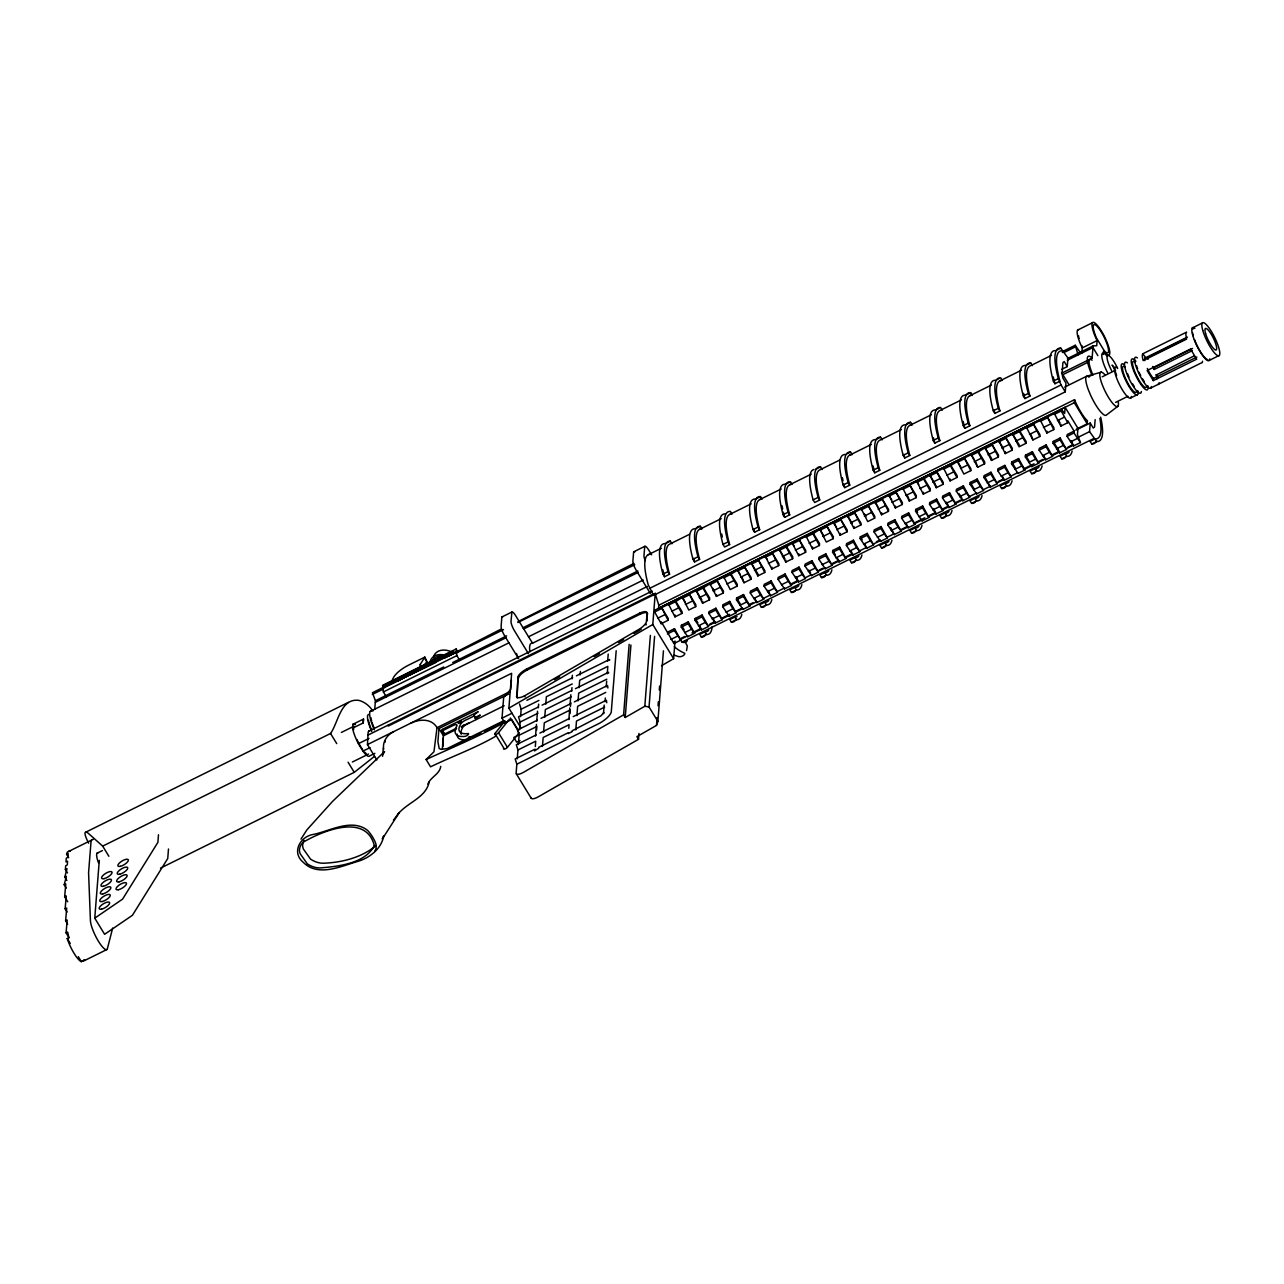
<?xml version="1.0" encoding="UTF-8"?>
<svg xmlns="http://www.w3.org/2000/svg" width="1284" height="1284" viewBox="0 0 1284 1284"><rect width="100%" height="100%" fill="white"/><g stroke="black" fill="none" stroke-linecap="round" stroke-linejoin="round"><path stroke-width="1.5" d="M66.27 888.127L64.2 884.724L66.383 876.346L64.794 877.132L66.864 880.535M64.794 877.132L66.993 868.754L65.388 869.541L67.474 872.927M65.388 869.541L65.693 865.737L67.282 864.951L67.587 861.163L65.998 861.933L66.286 858.145L67.875 857.359L68.18 853.555L66.591 854.341L68.662 857.744M168.493 848.997L167.739 858.514L132.429 915.283L104.614 934.303L94.759 918.156L99.301 860.36M158.494 834.76L157.884 842.368L122.574 899.137L94.759 918.156M352.618 728.188L352.923 724.288L363.516 719.056L363.212 722.94L352.618 728.188A17.992 4.141 63.7 0 0 358.397 743.677L362.939 751.124A17.992 4.141 63.7 0 0 369.567 755.971L374.864 753.355M376.838 759.951L367.465 744.576L368.091 732.987A21.876 5.04 63.7 0 1 369.888 730.773M374.751 709.41L375.426 700.727L372.44 692.718L383.643 687.181M386.356 696.811L383.37 691.932L382.632 685.335L456.125 648.998L458.131 652.288M435.886 662.416L384.269 687.101L384.446 684.918L453.316 650.876L453.541 653.684L444.713 658.05M384.67 687.742L384.446 684.918M385.168 687.293L385.248 686.378M397.992 680.969L410.864 673.715L410.8 674.63M419.916 668.466L420.221 664.502L424.843 657.103L408.392 665.24A17.43 6.115 -31.4 0 0 393.113 678.257L391.058 682.911M423.608 668.306L436.48 661.051L436.416 661.966M424.041 665.545L426.85 661.693L424.843 657.103M410.591 723.373C419.033 718.896 431.729 718.205 437.009 727.675L433.96 751.782L426.095 759.518L430.557 766.821C452.112 756.372 475.032 748.267 495.945 736.117M508.689 694.034L438.951 728.526L437.908 741.687L439.208 748.54L441.086 749.391L447.153 748.54L503.826 720.725M456.542 728.269A4.446 1.557 -31.4 0 0 455.355 728.766L444.216 734.271L442.161 730.901L442.274 729.424L478.194 711.673L474.005 715.076L475.979 719.457L474.005 715.076M449.223 655.626L500.535 629.385M442.354 748.973L443.397 735.812L438.951 728.526M444.216 734.271L444.344 732.795M453.541 653.684L453.316 650.876M459.849 660.474L456.863 655.594L456.125 648.998M517.612 729.248L511.69 719.522L504.901 722.876L502.028 718.157L503.649 697.469L510.679 689.46L511.417 680.006M501.996 616.93L511.883 612.051L511 621.488A7.672 1.766 63.7 0 0 514.499 630.829L528.43 653.668M504.901 722.876L505.061 720.95L494.934 733.549L503.826 748.139A2.424 0.851 -31.4 0 0 504.5 749.134A2.424 0.851 -31.4 0 0 507.421 747.336L519.282 732.586M520.774 727.643L508.897 708.158L511.642 673.298L367.465 744.576M517.259 697.982A9.261 3.242 -31.4 0 1 517.051 697.1L517.95 677.149A9.486 3.322 -31.4 0 1 526.536 669.092L639.913 613.046A8.956 3.146 -31.4 0 1 647.056 613.11L647.12 620.83M517.051 697.1L517.95 677.149M535.043 749.15L515.189 758.972L516.842 764.205L516.136 773.128A7.206 2.52 -31.4 0 0 523.262 772.454L623.607 714.851L629.144 644.327M517.259 758.86L517.95 749.968L516.312 744.752L536.166 734.929M518.383 744.559L519.121 735.25L517.468 730.018L537.322 720.196M519.555 729.761L520.148 722.041L518.511 716.809L538.365 706.986M520.582 716.616L521.16 709.201L519.522 703.985M535.54 736.085L536.455 724.417M536.712 721.351L537.498 711.208M535.316 746.518L535.733 741.189L517.95 749.968M536.6 730.179L536.889 726.455L519.121 735.25M538.349 707.837L538.654 704.13M542.458 746.405L543.148 737.514L569.069 724.706L568.78 728.269M543.581 732.105L544.304 722.78L570.224 709.972L569.936 713.695M544.737 717.307L545.347 709.571L571.268 696.763M545.78 704.162L546.358 696.747L572.279 683.939M568.876 719.602L569.791 707.949M570.032 704.868L570.834 694.74M572.086 678.835L572.375 675.24M570.497 706.425L570.802 702.557M571.685 691.354L571.974 687.646M575.778 729.938L576.484 721.046L604.62 707.131M576.917 715.621L577.639 706.312L605.775 692.397M578.073 700.823L578.683 693.103L606.818 679.188M579.1 687.694L579.694 680.263L607.83 666.364L607.252 673.779M580.111 674.951L580.384 671.436M604.186 705.093L603.464 713.631L603.881 712.492L600.976 715.814L572.086 730.837M607.637 661.244L608.215 654.07M605.053 701.706L605.342 697.982M606.208 686.908L606.674 681.114M616.192 650.731L611.248 712.219A15.199 5.329 -31.4 0 1 599.403 723.325L516.842 764.205M531.046 797.573A7.206 2.52 -31.4 0 0 538.173 796.899L638.517 739.295L636.896 736.647L656.493 725.412L657.873 721.464L649.046 706.97L644.809 706.264L625.212 717.499L630.926 645.017M647.056 613.11L646.398 621.552A10.481 3.675 -31.4 0 1 638.63 629.529L524.434 695.912A9.261 3.242 -31.4 0 1 516.457 696.137M638.517 739.295L638.983 733.421M644.809 706.264L650.378 635.403M661.501 665.722L673.635 658.676L652.786 624.505L655.257 593.064M654.663 611.986L654.808 610.157L1065.11 407.301L1077.95 428.342L1077.453 434.554L1080.454 442.563L1073.552 445.965L1067.052 436.367L1067.197 434.538L1074.098 431.119L1067.855 420.879L1067.71 422.709L1060.809 426.127L1054.357 413.496L1047.311 416.979L1053.747 429.61L1046.845 433.029L1040.409 420.398L1033.347 423.881L1039.799 436.512L1032.898 439.931L1026.446 427.299L1019.48 431.617L1025.996 443.333L1019.079 446.752L1012.643 434.12L1005.741 437.539L1012.177 450.17L1005.276 453.573L998.84 440.942L991.938 444.36L998.374 456.992L991.473 460.41L985.021 447.779L978.055 452.096L984.571 463.813L977.67 467.232L971.218 454.6L964.316 458.019L970.768 470.65L963.851 474.053L957.415 461.421L950.433 465.755L956.949 477.471L950.048 480.89L943.612 468.259L936.694 471.661L943.146 484.293L936.245 487.711L929.793 475.08L923.661 478.996L930.178 490.713L923.276 494.115L916.824 481.484L909.778 484.983L916.23 497.614L909.313 501.017L902.877 488.385L895.831 491.868L902.267 504.5L895.365 507.918L888.913 495.287L882.012 498.706L888.464 511.337L881.562 514.74L875.11 502.108L868.209 505.527L874.645 518.158L867.743 521.577L861.307 508.946L854.406 512.348L860.842 524.979L853.94 528.398L847.504 515.767L840.587 519.185L847.039 531.817L840.137 535.219L833.685 522.588L826.784 526.007L833.236 538.638L826.318 542.057L819.882 529.425L812.9 533.743L819.417 545.459L812.515 548.878L806.079 536.247L799.178 539.665L805.614 552.297L798.712 555.699L792.26 543.068L786.129 546.984L792.645 558.701L785.744 562.119L779.308 549.488L772.246 552.971L778.698 565.602L771.78 569.021L765.344 556.389L758.298 559.872L764.734 572.504L757.833 575.922L751.381 563.291L744.479 566.693L750.931 579.325L744.03 582.743L737.578 570.112L730.612 574.446L737.128 586.162L730.211 589.565L723.775 576.933L716.873 580.352L723.309 592.983L716.408 596.386L709.972 583.755L702.99 588.088L709.506 599.805L702.605 603.223L696.153 590.592L689.251 593.994L695.703 606.626L688.802 610.044L682.35 597.413L675.368 601.747L681.884 613.463L674.983 616.866L668.547 604.234L661.645 607.653L668.081 620.284L661.18 623.703L654.663 611.986L661.565 608.568M649.046 706.97L654.599 636.35M658.804 605.213L658.564 608.263L1074.323 402.711L1074.564 399.661L658.804 605.213L655.305 594.043L388.282 726.07L388.217 725.091M661.18 623.703L661.324 621.857L673.923 643.541L680.825 640.138L674.485 628.695L667.568 632.113M656.493 725.412L657.103 717.531M658.034 705.718L658.339 701.786M659.27 689.973L659.591 686.041M657.873 721.464L663.443 650.827M668.081 620.284L668.226 618.455L661.645 607.653M674.983 616.866L675.127 615.036M680.825 640.138L674.341 630.524L674.485 628.695M673.923 643.541L674.068 641.775M673.635 658.676L675.015 640.989M681.884 613.463L682.029 611.633L675.448 600.832M681.242 627.122L681.387 625.276L688.288 621.873L694.628 633.301L687.726 636.72L681.242 627.122L688.144 623.703L688.288 621.873M687.726 636.72L687.807 635.805L680.889 639.223M695.703 606.626L695.848 604.796L689.251 593.994M695.045 620.284L695.19 618.455L702.091 615.036L708.447 626.48L701.529 629.898L695.045 620.284L701.947 616.882L702.091 615.036M702.605 603.223L702.749 601.394M701.529 629.898L699.78 625.966M709.506 599.805L709.651 597.975L703.054 587.173M708.848 613.463L708.993 611.633L715.894 608.215L722.25 619.658L715.348 623.061L708.848 613.463L715.75 610.044L715.894 608.215M716.408 596.386L716.552 594.556M715.348 623.061L712.668 617.636M723.309 592.983L723.454 591.154L716.873 580.352M722.667 606.642L722.812 604.796L729.713 601.394L736.053 612.821L729.152 616.24L722.667 606.642L729.569 603.223L729.713 601.394M729.152 616.24L729.216 615.325L722.314 618.744M737.128 586.162L737.257 584.316L730.676 573.531M736.47 599.805L736.615 597.975L743.516 594.572L749.856 606L742.954 609.418L736.47 599.805L743.372 596.402L743.516 594.572M744.03 582.743L742.28 577.816M742.954 609.418L743.035 608.504L736.133 611.906M750.931 579.325L751.076 577.495L744.479 566.693M750.273 592.983L750.418 591.154L757.319 587.735L763.675 599.179L756.774 602.581L750.273 592.983L757.175 589.565L757.319 587.735M757.833 575.922L757.977 574.076L752.328 564.832M756.774 602.581L755.008 598.665M764.734 572.504L764.879 570.674L758.298 559.872M764.076 586.162L764.221 584.332L771.138 580.914L777.478 592.357L770.577 595.76L764.076 586.162L770.994 582.743L771.138 580.914M771.78 569.021L771.925 567.175M770.577 595.76L767.896 590.335M778.698 565.602L778.842 563.772L772.246 552.971M778.04 579.261L778.184 577.431L785.086 574.012L791.442 585.456L784.524 588.858L778.04 579.261L784.941 575.842L785.086 574.012M785.744 562.119L785.888 560.273M784.524 588.858L784.604 587.944L777.542 591.426M792.645 558.701L792.79 556.871L786.209 546.069M791.987 572.359L792.132 570.529L799.049 567.111L805.389 578.554L798.487 581.957L791.987 572.359L798.905 568.94L799.049 567.111M798.712 555.699L798.857 553.869M798.487 581.957L798.552 581.042L791.506 584.525M805.614 552.297L805.758 550.451L799.178 539.665M804.956 565.955L805.1 564.109L812.002 560.707L818.357 572.134L811.456 575.553L804.956 565.955L811.857 562.536L812.002 560.707M812.515 548.878L812.66 547.048M811.456 575.553L811.52 574.638L805.469 577.639M819.417 545.459L819.561 543.63L812.981 532.828M818.775 559.118L818.919 557.288L825.821 553.869L832.16 565.313L825.259 568.732L818.775 559.118L825.676 555.715L825.821 553.869M825.259 568.732L825.339 567.817L818.422 571.219M833.236 538.638L833.38 536.808L826.784 526.007M832.578 552.297L832.722 550.467L839.624 547.048L845.963 558.492L839.062 561.894L832.578 552.297L839.479 548.878L839.624 547.048M840.137 535.219L840.282 533.39M839.062 561.894L837.312 557.978M847.039 531.817L847.183 529.971L840.587 519.185M846.381 545.475L846.525 543.63L853.427 540.227L859.782 551.655L852.881 555.073L846.381 545.475L853.282 542.057L853.427 540.227M853.94 528.398L854.085 526.568M852.881 555.073L851.115 551.157M860.842 524.979L860.986 523.15L854.406 512.348M860.184 538.638L860.328 536.808L867.246 533.39L873.585 544.833L866.684 548.252L860.184 538.638L867.101 535.235L867.246 533.39M866.684 548.252L864.918 544.32M874.645 518.158L874.789 516.328L868.209 505.527M874.003 531.817L874.147 529.987L881.049 526.568L887.388 538.012L880.487 541.415L874.003 531.817L880.904 528.398L881.049 526.568M881.562 514.74L881.707 512.91M880.487 541.415L880.567 540.5L873.666 543.918M888.464 511.337L888.608 509.491L882.012 498.706M887.806 524.995L887.95 523.15L894.852 519.747L901.207 531.175L894.29 534.593L887.806 524.995L894.707 521.577L894.852 519.747M895.365 507.918L895.51 506.089M894.29 534.593L890.695 527.66M902.267 504.5L902.411 502.67L895.831 491.868M901.609 518.158L901.753 516.328L908.655 512.91L915.01 524.353L908.109 527.772L901.609 518.158L908.51 514.756L908.655 512.91M909.313 501.017L909.457 499.187M908.109 527.772L906.344 523.84M916.23 497.614L916.375 495.768L909.778 484.983M915.572 511.257L915.717 509.427L922.618 506.024L928.958 517.452L922.056 520.871L915.572 511.257L922.474 507.854L922.618 506.024M923.276 494.115L923.421 492.286M922.056 520.871L922.137 519.956L915.075 523.439M930.178 490.713L930.322 488.867L923.742 478.081M929.52 504.371L929.664 502.526L936.582 499.123L942.921 510.551L936.02 513.969L929.52 504.371L936.437 500.953L936.582 499.123M936.245 487.711L936.389 485.882M936.02 513.969L936.084 513.054L929.038 516.537M943.146 484.293L943.291 482.463L936.694 471.661M942.488 497.951L942.633 496.122L949.534 492.703L955.89 504.147L948.988 507.565L942.488 497.951L949.39 494.549L949.534 492.703M950.048 480.89L950.192 479.044M948.988 507.565L949.053 506.634L943.002 509.636M956.949 477.471L957.094 475.642L950.513 464.84M956.307 491.13L956.452 489.3L963.353 485.882L969.693 497.325L962.791 500.728L956.307 491.13L963.209 487.711L963.353 485.882M962.791 500.728L962.856 499.813L955.954 503.232M970.768 470.65L970.897 468.804L964.316 458.019M970.11 484.309L970.255 482.463L977.156 479.06L983.496 490.488L976.594 493.907L970.11 484.309L977.012 480.89L977.156 479.06M977.67 467.232L975.92 462.304M976.594 493.907L976.675 492.992L969.773 496.394M984.571 463.813L984.716 461.983L978.119 451.182M983.913 477.471L984.058 475.642L990.959 472.223L997.315 483.667L990.413 487.085L983.913 477.471L990.815 474.069L990.959 472.223M991.473 460.41L991.617 458.565L985.968 449.32M990.413 487.085L984.972 477.15M998.374 456.992L998.519 455.162L991.938 444.36M997.716 470.65L997.861 468.821L1004.778 465.402L1011.118 476.846L1004.216 480.248L997.716 470.65L1004.634 467.232L1004.778 465.402M1005.276 453.573L1005.42 451.743M1004.216 480.248L1002.451 476.332M1012.177 450.17L1012.322 448.325L1005.741 437.539M1011.535 463.829L1011.68 461.983L1018.581 458.581L1024.921 470.008L1018.019 473.427L1011.535 463.829L1018.437 460.41L1018.581 458.581M1018.019 473.427L1018.1 472.512L1011.182 475.915M1025.996 443.333L1026.141 441.503L1019.544 430.702M1025.338 456.992L1025.483 455.162L1032.384 451.743L1038.74 463.187L1031.822 466.606L1025.338 456.992L1032.24 453.589L1032.384 451.743M1032.898 439.931L1031.148 435.003M1031.822 466.606L1031.903 465.675L1025.001 469.093M1039.799 436.512L1039.944 434.682L1033.347 423.881M1039.141 450.17L1039.286 448.341L1046.187 444.922L1052.543 456.366L1045.641 459.768L1039.141 450.17L1046.043 446.752L1046.187 444.922M1046.845 433.029L1046.99 431.183M1045.641 459.768L1043.876 455.852M1053.747 429.61L1053.891 427.781L1047.311 416.979M1053.105 443.269L1053.249 441.439L1060.151 438.021L1066.49 449.464L1059.589 452.867L1053.105 443.269L1060.006 439.85L1060.151 438.021M1067.71 422.709L1061.194 410.992L1061.338 409.163L1064.629 413.512L1065.11 407.301M1060.809 426.127L1060.953 424.298M1059.589 452.867L1059.669 451.952L1052.607 455.451M650.635 554.303A75.628 17.414 63.7 0 0 648.227 584.798L653.54 595.391L1065.271 391.845L1065.945 383.097L1062.911 378.106L1062.045 373.74L1062.911 362.602L1064.211 361.59L1067.245 366.598L1061.852 369.262M1067.245 366.598L1067.935 357.995L1060.745 348.125L1057.406 349.778M1078.111 354.898L1075.238 345.252L1062.43 351.591M1080.454 442.563L1073.954 432.949L1074.098 431.119M1073.552 445.965L1073.617 445.05L1066.571 448.549M1081.866 353.052L1082.284 347.9L1081.08 345.428A18.217 4.189 63.7 0 1 1078.64 329.683M1061.611 373.227L1092.106 358.14L1093.069 345.926L1096.713 345.717L1097.114 340.565L1095.91 338.093A18.217 4.189 63.7 0 1 1094.449 322.717A18.217 4.189 63.7 0 1 1108.076 345.043A18.217 4.189 63.7 0 1 1104.802 352.667L1103.534 351.078L1103.261 354.512M1076.425 429.145L1087.195 423.816L1087.436 420.767L1086.28 419.675A21.876 5.04 63.7 0 1 1075.607 402.197L1074.564 399.661M1099.858 418.391A75.628 17.414 63.7 0 1 1095.124 438.887L1090.116 441.375L1091.721 443.991L1096.729 441.519L1089.554 431.649L1090.228 423.046L1075.848 430.156M1095.156 419.611L1094.562 427.042L1093.278 428.053L1090.228 423.046M1147.992 359.36L1148.169 357.225L1186.352 338.35M1153.289 380.626L1147.126 370.514L1190.525 349.055L1196.688 359.167L1153.289 380.626L1153.433 378.475A12.519 2.889 63.7 0 1 1148.747 371.397L1147.318 368.46M1192.354 350.58L1154.172 369.471L1154.332 367.336L1192.531 348.462M383.322 748.026L382.584 756.292M443.044 746.181L442.948 738.236M440.733 766.388C439.802 774.188 430.509 776.997 427.845 784.139M112.671 928.075L107.407 948.603A17.478 4.029 63.7 0 1 98.419 941.236A17.478 4.029 63.7 0 1 90.442 920.821L88.58 872.671L90.971 842.304A27.638 6.372 63.7 0 1 93.234 839.479M609.611 659.446L609.531 660.361M608.6 672.27L608.52 673.185M607.557 685.479L607.91 687.999M606.401 700.213L606.754 702.733M66.591 854.341L67.282 852.111L91.662 840.057M363.516 719.056L363.212 722.94M686.539 650.603L687.309 645.98L684.613 640.844M374.655 851.581L376.116 848.339L375.939 843.957A36.674 27.301 34 0 0 367.722 830.507C351.848 817.844 329.795 831.197 313.232 834.439C300.119 836.526 291.147 852.544 303.425 862.463C318.175 877.261 341.191 866.202 357.498 861.484C369.535 858.097 381.525 848.692 383.723 835.868L382.279 839.014L399.324 812.467L393.434 820.187M88.66 843.219A31.249 4.703 55.3 0 1 87.938 832.995L102.688 846.124L330.55 733.485C338.414 722.443 340.533 697.902 358.942 700.39C364.817 701.995 369.664 706.023 372.922 711.079M429.241 781.908C425.55 798.504 406.916 802.275 397.526 814.794M534.497 750.915L538.686 748.203M382.873 754.494L384.574 751.557L332.572 801.376L306.892 829.865L300.986 839.11M82.946 960.865L84.616 959.87L81.357 961.652A17.478 4.029 63.7 0 1 67.233 938.508L68.822 937.721L67.667 932.072L66.078 932.858L69.063 937.769M463.813 724.818L462.882 725.813M494.934 733.549A2.424 0.851 -31.4 0 0 495.592 734.544A2.424 0.851 -31.4 0 0 498.513 732.747L509.411 719.201M568.298 733.565L572.022 731.719M376.003 845.578C361.671 857.68 341.303 862.72 322.749 863.233A18.875 14.044 34 0 1 310.503 859.108L303.281 848.868L302.623 846.188A18.875 14.044 34 0 1 304.051 840.41M430.413 663.122L421.264 666.219L420.221 664.502M476.059 718.462L480.248 715.044L474.855 717.708M160.484 868.144L354.256 772.342L374.543 756.324M1117.963 406.209L1106.519 414.941A21.876 5.04 63.7 0 1 1103.438 414.507L1101.11 412.341A21.876 5.04 63.7 0 1 1090.453 394.862L1088.351 389.79A21.876 5.04 63.7 0 1 1089.362 376.854M426.095 759.518C452.048 747.593 478.755 736.551 503.97 722.651M393.53 731.8C387.046 734.817 382.327 742.04 383.675 749.294M554.431 679.782L559.631 676.764M594.235 656.654L599.419 653.636M618.455 642.562L623.639 639.544M634.023 633.51L639.207 630.492M508.897 708.158L652.786 624.505M462.417 726.134L461.421 726.616M1077.613 330.068L1092.443 322.733M633.766 551.783L644.857 546.31M671.949 543.758L670.36 541.142L665.353 543.613A75.628 17.414 63.7 0 0 662.945 574.108L664.55 576.725L669.558 574.253A75.628 17.414 63.7 0 1 669.702 544.111L689.364 534.401M700.39 526.296L695.382 528.767A75.628 17.414 63.7 0 0 692.975 559.246L694.58 561.878L699.587 559.407A75.628 17.414 63.7 0 1 701.995 528.912L700.39 526.296A75.628 17.414 63.7 0 0 697.982 556.774L699.587 559.407M760.449 496.587L755.441 499.075A75.628 17.414 63.7 0 0 753.034 529.554L754.639 532.186L759.647 529.714A75.628 17.414 63.7 0 1 762.054 499.219L760.449 496.587A75.628 17.414 63.7 0 0 758.042 527.082L759.647 529.714M788.809 482.575L785.471 484.228A75.628 17.414 63.7 0 0 783.079 514.707L784.668 517.34L789.676 514.868A75.628 17.414 63.7 0 1 792.084 484.373L790.479 481.741A75.628 17.414 63.7 0 0 788.071 512.236L789.676 514.868M815.5 469.382L820.508 466.894L822.113 469.527M847.199 453.701L850.538 452.048L852.143 454.68A75.628 17.414 63.7 0 0 849.735 485.175L844.728 487.647L843.139 485.015A75.628 17.414 63.7 0 1 845.53 454.52M882.172 439.834L880.567 437.202L875.56 439.674A75.628 17.414 63.7 0 0 873.168 470.169L874.757 472.801L879.765 470.329A75.628 17.414 63.7 0 1 879.909 440.187L901.368 429.578M907.258 424.009L910.597 422.356L912.202 424.988A75.628 17.414 63.7 0 0 909.794 455.483L904.803 457.955L903.198 455.322A75.628 17.414 63.7 0 1 905.589 424.827M938.957 408.344L935.619 409.981A75.628 17.414 63.7 0 0 933.227 440.476L934.832 443.108L939.824 440.637A75.628 17.414 63.7 0 1 939.968 410.495L961.427 399.886M970.656 392.663L965.648 395.135A75.628 17.414 63.7 0 0 963.257 425.63L964.862 428.262L969.853 425.79A75.628 17.414 63.7 0 1 972.261 395.295L970.656 392.663A75.628 17.414 63.7 0 0 968.264 423.158L969.853 425.79M999.016 378.652L995.678 380.289A75.628 17.414 63.7 0 0 993.286 410.784L994.891 413.416L999.899 410.928A75.628 17.414 63.7 0 1 1002.29 380.449L1000.685 377.817A75.628 17.414 63.7 0 0 998.294 408.312L999.899 410.928M1032.32 365.603L1030.715 362.971L1025.707 365.442A75.628 17.414 63.7 0 0 1023.316 395.937L1024.921 398.57L1029.928 396.082A75.628 17.414 63.7 0 1 1030.057 365.956L1051.516 355.347M85.884 832.128L348.397 702.348M648.372 554.656L661.437 548.204M699.732 529.265L721.175 518.672M729.761 514.419L751.204 503.826M759.791 499.572L781.234 488.979M789.821 484.726L811.263 474.133M839.511 460.17L819.85 469.88A75.628 17.414 63.7 0 0 819.706 500.022L814.698 502.493L813.109 499.861A75.628 17.414 63.7 0 1 813.944 469.495M849.88 455.034L871.338 444.424M909.939 425.341L931.398 414.732M969.998 395.649L991.457 385.04M1000.027 380.802L1021.486 370.193M384.831 685.56L453.717 651.518M634.023 563.387L518.078 621.6M384.269 687.101L453.156 653.042M382.375 688.545L455.868 652.208M1062.366 352.506L1075.173 346.166M372.296 694.483L383.081 689.155M454.985 653.604L503.505 629.609M517.885 622.499L634.729 564.735M1064.324 352.346L1075.093 347.017M383.37 691.932L456.863 655.594M1082.284 347.9L1097.114 340.565M68.855 851.533L70.443 850.746L68.871 851.324M375.426 700.727L443.734 666.958M452.722 662.512L506.65 635.853M522.813 627.86L637.859 570.979M1067.453 358.605L1093.069 345.926M375.297 702.364L505.912 637.779M523.808 628.935L638.325 572.327M1067.325 360.226L1092.941 347.563L1097.884 355.652M370.209 711.416L509.042 642.77M511.738 612.211A8.137 1.878 63.7 0 1 515.687 615.71L528.543 636.768L643.252 580.047M1062.783 374.719L1087.917 362.297M97.022 853.234L102.415 850.57M341.367 732.442L353.935 726.23A15.793 3.643 63.7 0 0 353.662 729.649M662.945 574.108L667.953 571.621A75.628 17.414 63.7 0 1 670.36 541.142M692.975 559.246L697.982 556.774M723.004 544.4L728.012 541.928A75.628 17.414 63.7 0 1 730.419 511.433L732.024 514.065A75.628 17.414 63.7 0 0 729.617 544.56L724.609 547.032L723.004 544.4A75.628 17.414 63.7 0 1 725.412 513.921M753.034 529.554L758.042 527.082M783.079 514.707L788.071 512.236M813.109 499.861L818.101 497.389A75.628 17.414 63.7 0 1 820.508 466.894M843.139 485.015L848.13 482.543A75.628 17.414 63.7 0 1 850.538 452.048M873.168 470.169L878.176 467.697A75.628 17.414 63.7 0 1 880.567 437.202M903.198 455.322L908.205 452.851A75.628 17.414 63.7 0 1 910.597 422.356M933.227 440.476L938.235 438.004A75.628 17.414 63.7 0 1 940.626 407.51L942.231 410.142M963.257 425.63L968.264 423.158M993.286 410.784L998.294 408.312M1023.316 395.937L1028.323 393.466A75.628 17.414 63.7 0 1 1030.715 362.971M1062.35 350.757A75.628 17.414 63.7 0 0 1059.958 381.236L1054.95 383.723L1053.345 381.091L1058.353 378.62A75.628 17.414 63.7 0 1 1060.745 348.125M529.923 651.807A36.337 8.362 63.7 0 1 532.603 643.188L647.313 586.467M649.351 588.505L1061.065 384.959L1058.353 378.62M368.636 731.222L652.111 591.073M1064.757 387.062L1086.28 376.421M1088.415 376.822L1092.01 375.04A21.876 5.04 63.7 0 1 1090.935 357.032L1092.106 358.14M64.2 884.724L65.789 883.938L64.665 896.762L67.731 901.769M368.219 734.978L653.46 593.962M1192.29 327.966L1202.305 323.006M1143.241 353.565L1186.641 332.107L1185.726 333.696L1186.56 339.137L1143.161 360.595A17.238 3.964 63.7 0 1 1142.76 353.742L1145.761 357.69L1187.427 337.098M358.397 743.677L369.006 738.428M1102.186 376.838L1114.48 370.755M64.665 896.762L66.254 895.975L65.131 908.799L67.137 912.057M362.939 751.124L370.017 747.625M518.543 678.129A9.486 3.322 -31.4 0 1 527.13 670.071L640.507 614.009A8.956 3.146 -31.4 0 1 647.65 614.089M668.466 605.165L675.368 601.747M682.286 598.328L689.187 594.925M696.088 591.507L702.99 588.088M709.892 584.685L716.793 581.267M723.694 577.848L730.612 574.446M737.514 571.027L744.415 567.608M751.317 564.206L758.218 560.787M765.28 557.304L772.182 553.885M779.227 550.403L786.129 546.984M792.196 543.983L799.097 540.58M805.999 537.161L812.9 533.743M819.802 530.34L826.719 526.922M833.621 523.519L840.522 520.1M847.424 516.682L854.325 513.279M861.227 509.86L868.128 506.442M875.046 503.039L881.947 499.62M888.849 496.202L895.75 492.799M902.796 489.3L909.714 485.898M916.76 482.399L923.661 478.996M929.728 475.995L936.63 472.576M943.531 469.174L950.433 465.755M957.334 462.336L964.252 458.934M971.153 455.515L978.055 452.096M984.956 448.694L991.858 445.275M998.759 441.857L1005.661 438.454M1012.578 435.035L1019.48 431.617M1026.381 428.214L1033.283 424.795M1040.329 421.312L1047.23 417.894M1054.292 414.411L1061.194 410.992M352.378 762.022L368.556 754.029M65.131 908.799L66.72 908.013L65.612 920.837L67.651 924.191M657.793 618.166L664.711 614.747M671.612 611.328L678.514 607.926M685.415 604.507L692.317 601.089M699.218 597.686L706.12 594.267M713.037 590.865L719.939 587.446M726.84 584.027L733.742 580.625M740.643 577.206L747.545 573.788M754.446 570.385L761.364 566.966M768.41 563.483L775.311 560.065M782.373 556.582L789.275 553.163M795.326 550.162L802.243 546.759M809.145 543.341L816.046 539.922M822.948 536.519L829.849 533.101M836.751 529.682L843.652 526.279M850.57 522.861L857.471 519.442M864.373 516.04L871.274 512.621M878.176 509.202L885.077 505.8M891.979 502.381L898.88 498.962M905.942 495.48L912.844 492.077M919.89 488.578L926.807 485.175M932.858 482.174L939.76 478.755M946.677 475.353L953.579 471.934M960.48 468.516L967.382 465.113M974.283 461.694L981.185 458.276M988.086 454.873L995.004 451.454M1001.905 448.036L1008.807 444.633M1015.708 441.214L1022.61 437.796M1029.511 434.393L1036.413 430.975M1043.475 427.492L1050.376 424.073M1057.422 420.59L1064.34 417.172M437.009 727.675L509.7 691.739M1156.836 378.94A12.519 2.889 63.7 0 0 1156.226 374.976L1194.329 355.812M1153.449 378.491L1196.865 357.048M442.161 730.901L453.284 725.396A4.446 1.557 -31.4 0 1 456.799 725.99A33.224 11.652 -31.4 0 0 464.968 736.374A2.456 0.867 -31.4 0 0 467.617 735.09A2.456 0.867 -31.4 0 0 468.387 733.517A29.5 10.336 -31.4 0 1 460.635 724.096A5.698 1.99 -31.4 0 1 466.959 719.522L473.924 716.087M65.612 920.837L67.201 920.05L66.078 932.858M1115.603 402.39L1127.898 396.307M443.397 735.812L455.916 729.617M461.277 726.969L504.195 705.751M1130.915 397.831L1137.592 394.541M1150.962 387.928L1201.134 363.003A17.238 3.964 63.7 0 0 1202.53 361.253M1209.319 360.371L1219.335 355.427M526.873 700.326L572.696 677.679M576.42 675.833L608.263 660.088M667.423 633.943L674.341 630.524M1067.052 436.367L1073.954 432.949M502.028 718.157L511.995 713.23M521.16 709.201L538.943 700.422M1078.769 436.977L1089.554 431.649M452.385 747.063L464.84 740.9M471.966 737.385L480.858 732.971M484.421 731.222L504.002 721.544M670.81 639.48L677.711 636.062M684.613 632.659L691.514 629.24L694.628 633.301M698.416 625.822L705.333 622.419L708.447 626.48M712.235 619L719.136 615.582L722.25 619.658M726.038 612.179L732.939 608.76L736.053 612.821M739.841 605.342L746.742 601.939L749.856 606M753.66 598.521L760.561 595.102L763.675 599.179M767.463 591.699L774.364 588.281L777.478 592.357M781.41 584.798L788.328 581.379L791.442 585.456M795.374 577.896L802.275 574.478L805.389 578.554M808.342 571.492L815.244 568.074L818.357 572.134M822.145 564.655L829.047 561.252L832.16 565.313M835.948 557.834L842.866 554.415L845.963 558.492M849.767 551.013L856.669 547.594L859.782 551.655M863.57 544.175L870.472 540.773L873.585 544.833M877.373 537.354L884.275 533.935L887.388 538.012M891.192 530.533L898.094 527.114L901.207 531.175M904.995 523.695L911.897 520.293L915.01 524.353M918.943 516.794L925.844 513.391L928.958 517.452M932.906 509.909L939.808 506.49L942.921 510.551M945.875 503.488L952.776 500.07L955.89 504.147M959.678 496.667L966.579 493.249L969.693 497.325M973.481 489.846L980.382 486.427L983.496 490.488M987.3 483.009L994.201 479.606L997.315 483.667M1001.103 476.187L1008.004 472.769L1011.118 476.846M1014.906 469.366L1021.807 465.948L1024.921 470.008M1028.709 462.529L1035.626 459.126L1038.74 463.187M1042.528 455.708L1049.429 452.289L1052.543 456.366M1056.475 448.806L1063.377 445.387L1066.49 449.464M1070.439 441.905L1077.34 438.486M542.073 705.141L571.701 690.503M575.409 688.673L607.252 672.928M681.226 638.244L684.805 636.463M691.964 632.932L700.92 628.502M709.875 624.072L713.455 622.307M722.411 617.877L729.585 614.33M734.946 611.682L742.12 608.135M749.278 604.587L752.857 602.822M790.462 584.236L797.637 580.689M819.128 570.064L822.707 568.298M831.663 563.869L838.821 560.322M845.979 556.774L851.356 554.126M876.426 541.736L880.005 539.954M901.496 529.329L906.873 526.681M914.031 523.134L924.785 517.821M928.364 516.056L933.741 513.391M942.697 508.962L948.074 506.313M955.232 502.766L960.609 500.118M998.214 481.516L1001.793 479.751M1023.284 469.125L1034.021 463.813M1037.616 462.047L1042.977 459.383M1051.933 454.953L1059.107 451.422M1068.063 446.993L1071.642 445.227M694.708 632.386L701.61 628.983M708.511 625.565L715.413 622.146M749.936 605.085L756.838 601.666M763.739 598.264L770.641 594.845M832.241 564.398L839.142 560.98M846.044 557.577L852.945 554.158M859.847 550.74L866.748 547.337M887.469 537.097L894.37 533.679M901.272 530.26L908.173 526.857M983.576 489.573L990.478 486.154M997.379 482.752L1004.281 479.333M1038.804 462.272L1045.706 458.853M520.148 722.041L537.932 713.246M680.359 639.336L682.029 642.08L1093.759 438.534M708.72 630.107A75.628 17.414 63.7 0 1 704.739 631.905L699.732 634.376L701.337 637.008L706.328 634.521A75.628 17.414 63.7 0 0 712.106 626.769M737.016 616.689A75.628 17.414 63.7 0 1 734.769 617.058L729.761 619.53L731.366 622.162L736.358 619.674A75.628 17.414 63.7 0 0 741.799 614.362M768.779 600.414A75.628 17.414 63.7 0 1 764.799 602.212L759.791 604.684L761.396 607.316A75.628 17.414 63.7 0 0 765.376 605.518M798.808 585.568A75.628 17.414 63.7 0 1 794.828 587.366L789.821 589.837L791.426 592.454A75.628 17.414 63.7 0 0 795.406 590.672M828.838 570.722A75.628 17.414 63.7 0 1 824.858 572.52L819.85 574.991L821.455 577.607A75.628 17.414 63.7 0 0 825.435 575.826M858.868 555.876A75.628 17.414 63.7 0 1 854.887 557.673L849.88 560.145L851.485 562.761A75.628 17.414 63.7 0 0 855.465 560.98M888.897 541.029A75.628 17.414 63.7 0 1 884.917 542.827L879.909 545.299L881.514 547.915L886.522 545.443A75.628 17.414 63.7 0 0 891.947 540.131M918.943 526.183A75.628 17.414 63.7 0 1 914.946 527.981L909.939 530.452L911.544 533.069A75.628 17.414 63.7 0 0 915.54 531.287M948.972 511.337A75.628 17.414 63.7 0 1 944.976 513.135L939.968 515.606L941.573 518.222L946.581 515.751A75.628 17.414 63.7 0 0 952.006 510.438M979.002 496.491A75.628 17.414 63.7 0 1 975.005 498.272L969.998 500.76L971.603 503.376A75.628 17.414 63.7 0 0 975.599 501.595M1009.031 481.644A75.628 17.414 63.7 0 1 1005.035 483.426L1000.027 485.914L1001.632 488.53A75.628 17.414 63.7 0 0 1005.629 486.748M1039.061 466.798A75.628 17.414 63.7 0 1 1035.064 468.58L1030.057 471.067L1031.662 473.684L1036.669 471.212A75.628 17.414 63.7 0 0 1042.094 465.883M1069.091 451.952A75.628 17.414 63.7 0 1 1065.094 453.733L1060.086 456.221L1061.691 458.837A75.628 17.414 63.7 0 0 1065.688 457.056M761.396 607.316L766.404 604.828A75.628 17.414 63.7 0 0 771.828 599.516M791.426 592.454L796.433 589.982A75.628 17.414 63.7 0 0 801.858 584.669M821.455 577.607L826.463 575.136A75.628 17.414 63.7 0 0 831.888 569.823M851.485 562.761L856.492 560.289A75.628 17.414 63.7 0 0 861.917 554.977M911.544 533.069L916.551 530.597A75.628 17.414 63.7 0 0 921.976 525.284M971.603 503.376L976.61 500.904A75.628 17.414 63.7 0 0 982.035 495.592M1001.632 488.53L1006.64 486.058A75.628 17.414 63.7 0 0 1012.065 480.746M1061.691 458.837L1066.699 456.366A75.628 17.414 63.7 0 0 1072.124 451.037M541.029 718.35L570.658 703.712M574.365 701.883L606.208 686.138M519.185 734.801L513.809 737.449L516.682 742.168L520.004 740.531M539.874 733.084L569.486 718.446M573.21 716.616L605.053 700.871M84.006 960.833L106.797 949.566M538.75 747.32L568.379 732.666M1087.532 375.971L1101.367 372.167M1078.239 353.26L1080.679 353.116L1075.238 345.252M1115.636 370.916L1112.088 365.089L1114.849 368.139M682.029 642.08L683.409 642.449A75.628 17.414 63.7 0 0 687.405 640.652M1145.761 357.69L1145.649 357.642A12.519 2.889 63.7 0 0 1144.718 360.611M528.543 636.768L532.603 643.188M1156.13 374.687L1157.815 377.448M1061.563 372.537L1068.802 384.397M1074.323 402.711L1087.195 423.816M1061.065 384.959L1065.271 391.845M1058.128 419.659L1060.006 422.741M1070.872 440.54L1072.702 443.558M1060.006 439.85L1063.377 445.387M1028.323 393.466L1029.928 396.082M1065.094 453.733L1066.699 456.366M1053.249 441.439L1058.754 450.459M1046.043 446.752L1049.429 452.289M1032.24 453.589L1035.626 459.126M1035.064 468.58L1036.669 471.212M1012.643 434.12L1019.223 444.922M1025.483 455.162L1029.142 461.181M1018.437 460.41L1021.807 465.948M998.84 440.942L1003.542 448.662M1011.68 461.983L1015.339 468.002M1004.634 467.232L1008.004 472.769M1005.035 483.426L1006.64 486.058M990.815 474.069L994.201 479.606M971.218 454.6L974.042 459.223M977.012 480.89L980.382 486.427M957.415 461.421L961.17 467.601M970.255 482.463L973.914 488.482M938.235 438.004L939.824 440.637M975.005 498.272L976.61 500.904M963.209 487.711L966.579 493.249M959.196 493.81L961.941 498.304M949.39 494.549L952.776 500.07M930.739 476.621L935.442 484.341M946.308 502.124L948.138 505.142M908.205 452.851L909.794 455.483M944.976 513.135L946.581 515.751M936.437 500.953L939.808 506.49M916.824 481.484L918.718 484.566M933.34 508.544L935.169 511.546M922.474 507.854L925.844 513.391M906.632 494.565L908.526 497.646M915.717 509.427L917.546 512.428M908.51 514.756L911.897 520.293M878.176 467.697L879.765 470.329M914.946 527.981L916.551 530.597M889.86 496.828L891.738 499.909M894.707 521.577L898.094 527.114M875.11 502.108L877.935 506.747M880.904 528.398L884.275 533.935M848.13 482.543L849.735 485.175M884.917 542.827L886.522 545.443M864.132 513.568L866.01 516.649M867.101 535.235L870.472 540.773M847.504 515.767L852.207 523.487M860.328 536.808L862.174 539.81M853.282 542.057L856.669 547.594M833.685 522.588L836.51 527.226M818.101 497.389L819.706 500.022M854.887 557.673L856.492 560.289M839.479 548.878L842.866 554.415M819.882 529.425L823.654 535.588M832.722 550.467L835.467 554.977M825.676 555.715L829.047 561.252M824.858 572.52L826.463 575.136M811.857 562.536L815.244 568.074M792.26 543.068L794.154 546.165M808.776 570.128L810.605 573.129M798.905 568.94L802.275 574.478M779.308 549.488L784.941 558.733M795.807 576.532L797.637 579.549M794.828 587.366L796.433 589.982M784.941 575.842L788.328 581.379M765.344 556.389L767.222 559.471M770.994 582.743L774.364 588.281M757.175 589.565L760.561 595.102M728.012 541.928L729.617 544.56M764.799 602.212L766.404 604.828M737.578 570.112L740.403 574.734M743.372 596.402L746.742 601.939M736.615 597.975L740.274 603.994M729.569 603.223L732.939 608.76M734.769 617.058L736.358 619.674M712.797 588.393L714.674 591.475M715.75 610.044L719.136 615.582M696.153 590.592L701.802 599.837M701.947 616.882L705.333 622.419M667.953 571.621L669.558 574.253M704.739 631.905L706.328 634.521M682.35 597.413L685.174 602.036M695.19 618.455L697.934 622.965M651.63 554.816L648.661 549.969A8.137 1.878 63.7 0 0 644.712 546.47L643.974 555.747A7.672 1.766 63.7 0 0 645.242 560.691M688.144 623.703L691.514 629.24M681.387 625.276L684.131 629.786M650.314 593.417L636.382 570.577A7.672 1.766 63.7 0 1 632.884 561.236L633.622 551.943A8.137 1.878 63.7 0 1 634.778 552.024M639.913 613.046L640.507 614.009M623.607 714.851L625.212 717.499M526.536 669.092L527.13 670.071M524.434 695.912L525.028 696.875M510.374 718.013L518.287 730.965M498.513 732.747L507.421 747.336M516.328 773.851L531.255 798.311M424.747 658.259L426.85 661.693M442.274 729.424L443.317 731.11M330.55 733.485L336.729 743.613M348.076 762.198L354.256 772.342M102.688 846.124L108.883 856.268M67.233 938.508L70.251 943.467M78.324 956.692L81.357 961.652M1081.738 345.524L1082.364 346.808M1154.172 369.471L1154.139 369.391A12.519 2.889 63.7 0 0 1152.711 366.454M98.515 862.88A15.793 3.643 63.7 0 1 97.921 852.913M366.325 753.724A15.793 3.643 63.7 0 1 364.64 752.167M362.73 749.776A15.793 3.643 63.7 0 1 359.392 744.431M358.75 743.243A15.793 3.643 63.7 0 1 356.936 739.536M374.27 728.413A19.725 4.542 63.7 0 1 372.071 722.507M371.67 721.159A19.725 4.542 63.7 0 1 370.867 717.596M371.766 731.527A19.725 4.542 63.7 0 1 369.134 714.482M371.622 730.179A17.992 4.141 63.7 0 1 368.508 720.324M352.923 724.288A17.992 4.141 63.7 0 1 355.459 724.641M433.527 656.959A17.141 12.15 36.5 0 1 450.7 651.469M430.188 661.469A17.141 12.15 36.5 0 1 444.649 655.113M431.761 662.207A15.376 10.898 36.5 0 1 441.15 656.028M673.956 655.065A215.776 125.27 -16.6 0 0 678.305 656.525A4.045 2.359 -16.6 0 0 682.574 656.012A4.045 2.359 -16.6 0 0 684.773 653.331A73.557 42.709 -16.6 0 1 674.325 646.735M469.029 722.892A5.698 1.99 -31.4 0 0 462.689 727.466A29.5 10.336 -31.4 0 0 461.309 734.239M468.467 737.08A29.5 10.336 -31.4 0 0 470.458 736.904A2.456 0.867 -31.4 0 1 468.804 739.07M467.858 739.536A2.456 0.867 -31.4 0 1 467.039 739.761A33.224 11.652 -31.4 0 1 457.168 734.143M1107.803 373.163A18.217 4.189 63.7 0 1 1101.784 356.133A18.217 4.189 63.7 0 1 1106.76 355.7M1111.655 370.755A13.947 3.21 63.7 0 1 1107.755 355.475A13.947 3.21 63.7 0 1 1117.658 368.524M1093.005 375.185A18.217 4.189 63.7 0 1 1092.106 360.178M1079.106 338.478A15.793 3.643 63.7 0 1 1078.464 335.622M374.366 729.842A21.876 5.04 63.7 0 1 371.445 710.951M516.441 653.492A21.876 5.04 63.7 0 0 518.543 658.564L504.596 635.724A7.672 1.766 63.7 0 1 501.113 626.383L501.851 617.09A8.137 1.878 63.7 0 1 502.686 616.978M1118.284 402.085A19.099 4.398 63.7 0 1 1111.719 402.117A19.099 4.398 63.7 0 1 1100.404 378.924A19.099 4.398 63.7 0 1 1105.01 374.832M646.333 624.281A10.481 3.675 -31.4 0 1 645.884 624.939M641.246 629.208A10.481 3.675 -31.4 0 1 640.251 629.866M1100.661 417.139A75.628 17.414 63.7 0 1 1096.729 441.519M1096.568 440.669A75.628 17.414 63.7 0 1 1091.721 443.991M1036.509 470.361A75.628 17.414 63.7 0 1 1031.662 473.684M946.404 514.9A75.628 17.414 63.7 0 1 941.573 518.222M886.345 544.593A75.628 17.414 63.7 0 1 881.514 547.915M736.197 618.824A75.628 17.414 63.7 0 1 731.366 622.162M706.168 633.67A75.628 17.414 63.7 0 1 701.337 637.008M754.639 532.186A75.628 17.414 63.7 0 1 753.724 528.687M1054.95 383.723A75.628 17.414 63.7 0 1 1053.249 376.886M1053.345 381.091A75.628 17.414 63.7 0 1 1055.753 350.596M1024.921 398.57A75.628 17.414 63.7 0 1 1023.589 393.369M994.891 413.416A75.628 17.414 63.7 0 1 993.976 409.917M964.862 428.262A75.628 17.414 63.7 0 1 963.161 421.425M934.832 443.108A75.628 17.414 63.7 0 1 933.5 437.908M904.803 457.955A75.628 17.414 63.7 0 1 903.888 454.456M874.757 472.801A75.628 17.414 63.7 0 1 873.072 465.964M844.728 487.647A75.628 17.414 63.7 0 1 843.813 484.148M843.042 480.81A75.628 17.414 63.7 0 1 842.4 477.648M784.668 517.34A75.628 17.414 63.7 0 1 783.352 512.156M782.646 508.897A75.628 17.414 63.7 0 1 782.068 505.832M722.282 537.033A75.628 17.414 63.7 0 1 721.785 534.064M694.58 561.878A75.628 17.414 63.7 0 1 693.665 558.38M664.55 576.725A75.628 17.414 63.7 0 1 662.865 569.887M1146.708 386.002A14.509 3.338 63.7 0 1 1136.484 375.57A14.509 3.338 63.7 0 1 1134.976 361.928M1144.349 381.621A14.509 3.338 63.7 0 1 1142.503 378.828M1140.69 375.618A14.509 3.338 63.7 0 1 1139.02 372.216M1137.64 368.845A14.509 3.338 63.7 0 1 1136.613 365.747M1141.364 391.492A17.238 3.964 63.7 0 1 1129.214 379.101A17.238 3.964 63.7 0 1 1127.416 362.874M1134.334 386.564A14.509 3.338 63.7 0 1 1132.488 383.772M1129.005 377.159A14.509 3.338 63.7 0 1 1127.625 373.805M1151.395 386.532A17.238 3.964 63.7 0 1 1139.229 374.142A17.238 3.964 63.7 0 1 1137.431 357.915M1131.348 396.451A17.238 3.964 63.7 0 1 1119.199 384.044A17.238 3.964 63.7 0 1 1117.401 367.818M1116.582 375.65A14.509 3.338 63.7 0 1 1115.989 373.034M1159.131 382.712A17.238 3.964 63.7 0 1 1157.735 384.462M1207.811 359.713A17.238 3.964 63.7 0 1 1194.457 339.522M1193.237 335.83A17.238 3.964 63.7 0 1 1192.531 332.716M1192.836 328.993A17.238 3.964 63.7 0 1 1193.815 328.624M1137.897 390.801A17.238 3.964 63.7 0 1 1126.903 382.76A17.238 3.964 63.7 0 1 1124.078 364.512M1136.693 390.962A14.509 3.338 63.7 0 1 1126.469 380.529A14.509 3.338 63.7 0 1 1124.961 366.871M1147.912 385.858A17.238 3.964 63.7 0 1 1141.99 385.89A17.238 3.964 63.7 0 1 1131.782 364.961A17.238 3.964 63.7 0 1 1135.923 361.269M1209.785 358.878A18.409 4.237 63.7 0 1 1196.816 345.653A18.409 4.237 63.7 0 1 1194.89 328.319M385.184 740.852L385.152 741.815L385.184 740.852M374.334 845.626C365.17 863.651 338.334 866.427 319.555 867.968A18.875 14.044 34 0 1 307.309 863.843L300.087 853.603L299.429 850.923A18.875 14.044 34 0 1 303.682 841.951C322.621 830.876 366.004 812.916 374.334 845.626M458.099 722.796C461.55 724.77 462.786 717.644 458.099 722.796M1104.288 350.805L1096.584 338.19A15.793 3.643 63.7 0 1 1095.316 324.868A15.793 3.643 63.7 0 1 1107.113 344.208A15.793 3.643 63.7 0 1 1104.288 350.805M118.433 889.732A6.067 2.135 -31.4 0 0 126.554 883.601A6.067 2.135 -31.4 0 0 118.786 885.334A6.067 2.135 -31.4 0 0 118.433 889.732M103.988 878.673A6.067 2.135 -31.4 0 0 112.109 872.542A6.067 2.135 -31.4 0 0 104.325 874.276A6.067 2.135 -31.4 0 0 103.988 878.673M119.653 874.244A6.067 2.135 -31.4 0 0 127.774 868.112A6.067 2.135 -31.4 0 0 120.006 869.83A6.067 2.135 -31.4 0 0 119.653 874.244M102.19 901.529A6.067 2.135 -31.4 0 0 110.312 895.413A6.067 2.135 -31.4 0 0 102.527 897.131A6.067 2.135 -31.4 0 0 102.19 901.529M119.059 881.851A6.067 2.135 -31.4 0 0 127.18 875.72A6.067 2.135 -31.4 0 0 119.396 877.454A6.067 2.135 -31.4 0 0 119.059 881.851M120.279 866.363A6.067 2.135 -31.4 0 0 128.4 860.232A6.067 2.135 -31.4 0 0 120.616 861.965A6.067 2.135 -31.4 0 0 120.279 866.363M103.378 886.297A6.067 2.135 -31.4 0 0 111.499 880.166A6.067 2.135 -31.4 0 0 103.731 881.899A6.067 2.135 -31.4 0 0 103.378 886.297M101.58 909.152A6.067 2.135 -31.4 0 0 109.702 903.021A6.067 2.135 -31.4 0 0 101.934 904.755A6.067 2.135 -31.4 0 0 101.58 909.152M102.784 893.921A6.067 2.135 -31.4 0 0 110.905 887.79A6.067 2.135 -31.4 0 0 103.121 889.507A6.067 2.135 -31.4 0 0 102.784 893.921M1205.564 333.423A12.005 2.761 63.7 0 0 1215.691 350.034A12.005 2.761 63.7 0 0 1211.213 334.193A12.005 2.761 63.7 0 0 1205.564 333.423M1202.739 330.325A18.409 4.237 63.7 0 0 1218.291 355.812A18.409 4.237 63.7 0 0 1211.422 331.529A18.409 4.237 63.7 0 0 1202.739 330.325"/></g></svg>
